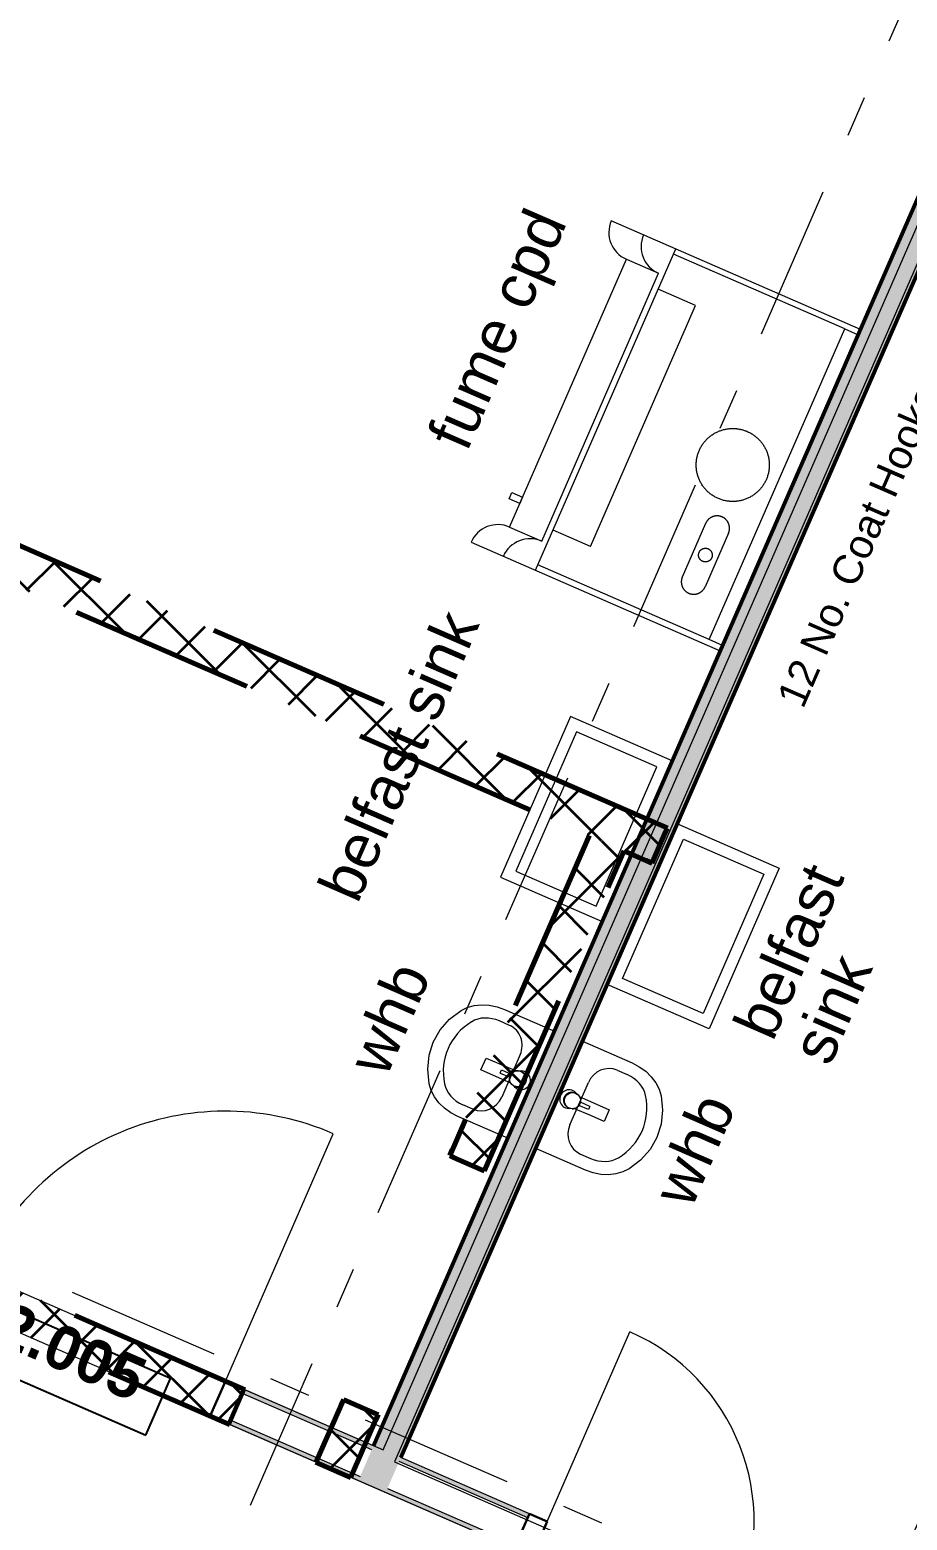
# Model space of a CAD drawing. Header units: millimetres. Extents: x -37281 to 954596, y -59787 to 956680.
# Drawn here: x 19404 to 22406, y 4076 to 9177 of the extents above; entities that cross this region are included whole.
import ezdxf
from ezdxf.enums import TextEntityAlignment as Align

# ---------------------------------------------------------------- set-up
doc = ezdxf.new("R2010")
doc.units = ezdxf.units.MM
doc.header["$MEASUREMENT"] = 0
for name, pattern in [('Double Dashed', [1093.611073, 529.166651, -211.666656, 141.111112, -211.666656]), ('Long Dashed', [1058.333302, 634.99999, -423.333311]), ('v1', [2800, 1000, -400, 0, -400, 1000, 0])]:
    doc.linetypes.add(name, pattern=pattern)
for name, color, linetype in [('A-15-MG_Structural_Grid', 7, 'Continuous'), ('A-25-M_Wall_Int', 7, 'Continuous'), ('ArchiCAD Doors', 7, 'Continuous'), ('Demolished_A-25-M_Wall_Int', 7, 'Continuous'), ('New_A-05-M_Gross_Int_Circulation', 7, 'Continuous'), ('New_A-25-M_Wall_Int', 7, 'Continuous'), ('New_A-35-M_FFE-Zone', 7, 'Continuous'), ('New_A-35-M_FFE_Fixed', 7, 'Continuous'), ('New_A-35-M_FFE_Sanitary', 7, 'Continuous'), ('New_ArchiCAD Door Markers', 7, 'Continuous'), ('New_ArchiCAD Doors', 7, 'Continuous')]:
    doc.layers.add(name, color=color, linetype=linetype)
for name, color, linetype, lineweight, true_color in [('A-15-MG_Structural_Grid_Pen_No__163', 7, 'Continuous', 0, 0x750077), ('A-25-M_Wall_Int_Pen_No__107', 7, 'Continuous', 15, 0xa6a6a6), ('ArchiCAD Doors_Pen_No__43', 7, 'Continuous', 30, 0x444444), ('ArchiCAD Doors_Pen_No__63', 7, 'Continuous', 20, 0x606060), ('New_A-05-M_Gross_Int_Circulation_Pen_No__74', 7, 'Continuous', 20, 0x606060), ('New_A-25-M_Wall_Int_Pen_No__27', 7, 'Continuous', 50, 0x2a2a2a), ('New_A-35-M_FFE-Zone_Pen_No__74', 7, 'Continuous', 20, 0x606060), ('New_A-35-M_FFE_Fixed_Pen_No__64', 7, 'Continuous', 20, 0x606060), ('New_A-35-M_FFE_Fixed_Pen_No__75', 7, 'Continuous', 20, 0x606060), ('New_A-35-M_FFE_Sanitary_Pen_No__64', 7, 'Continuous', 20, 0x606060), ('New_ArchiCAD Doors_Pen_No__43', 7, 'Continuous', 30, 0x444444), ('New_ArchiCAD Doors_Pen_No__63', 7, 'Continuous', 20, 0x606060)]:
    doc.layers.add(name, color=color, linetype=linetype, lineweight=lineweight, true_color=true_color)
for name, color, linetype, lineweight in [('A-25-M_Wall_Int_Pen_No__1', 7, 'Continuous', 13), ('ArchiCAD Doors_Pen_No__1', 7, 'Continuous', 13), ('Demolished_A-25-M_Wall_Int_Pen_No__175', 1, 'Continuous', 35), ('Demolished_A-25-M_Wall_Int_Pen_No__177', 1, 'Continuous', 70), ('New_A-25-M_Wall_Int_Pen_No__155', 5, 'Continuous', 35), ('New_A-35-M_FFE_Fixed_Pen_No__4', 7, 'Continuous', 20), ('New_A-95-P_Text_1_50_GA_Pen_No__1', 7, 'Continuous', 13), ('New_ArchiCAD Door Markers_Pen_No__1', 7, 'Continuous', 13), ('New_ArchiCAD Door Markers_Pen_No__5', 7, 'Continuous', 25), ('New_ArchiCAD Doors_Pen_No__1', 7, 'Continuous', 13), ('New_ArchiCAD Zone Stamps_Pen_No__9', 7, 'Continuous', 13)]:
    doc.layers.add(name, color=color, linetype=linetype, lineweight=lineweight)
doc.styles.add('GENERATED_STYLE_1', font='')
doc.styles.add('GENERATED_STYLE_2', font='')
doc.styles.add('GENERATED_STYLE_3', font='')
doc.styles.add('GENERATED_STYLE_4', font='')
doc.styles.get('GENERATED_STYLE_1').set_extended_font_data('Swis721 BT', bold=True)
doc.styles.get('GENERATED_STYLE_2').set_extended_font_data('Arial', bold=True)
doc.styles.get('GENERATED_STYLE_3').set_extended_font_data('Arial')
doc.styles.get('GENERATED_STYLE_4').set_extended_font_data('Swis721 BT')
pattern_1 = [(45, (0, 0), (-91.9239, 91.9239), []), (135, (0, 0), (91.9239, 91.9239), [])]

# ---------------------------------------------------------------- blocks, each defined once
blk = doc.blocks.new('Hub Circulation-Second_SF014_18_3', base_point=(12677, 5772.6))
at = {"layer": 'New_A-05-M_Gross_Int_Circulation_Pen_No__74', "linetype": 'Continuous'}
blk.add_line((22370.5, 3408.4), (14365.9, 6898.8), dxfattribs=at)
at = {"layer": 'New_ArchiCAD Zone Stamps_Pen_No__9'}
for tag, height, style, p in [('ROOM_NAME', 250, 'GENERATED_STYLE_2', (11346.7, 7549.1)), ('zoneNameLine2', 250, 'GENERATED_STYLE_2', (11158.2, 7117)), ('ROOM_NUMBER', 200, 'GENERATED_STYLE_3', (10969.8, 6696.3)), ('measuredAreaCode', 200, 'GENERATED_STYLE_3', (10812.8, 6336.2)), ('ROOM_WALLS_PRM', 200, 'GENERATED_STYLE_3', (11120.2, 6202.1)), ('DUMMY_649', 200, 'GENERATED_STYLE_3', (11749.4, 5927.8)), ('DUMMY_650', 133.3, 'GENERATED_STYLE_3', (12028.6, 5821.2))]:
    blk.add_attdef(tag, text='', height=height, rotation=336.4404, dxfattribs=dict(at, style=style)).set_placement(p, align=Align.TOP_LEFT)
blk = doc.blocks.new('Thermofluids Lab_INB 2202_19_3', base_point=(19719.4, 9996.3))
at = {"layer": 'New_A-35-M_FFE-Zone_Pen_No__74', "linetype": 'Continuous'}
for p, q in [((20613.2, 4316.4), (25071.9, 14541.6)), ((15728.6, 6446.3), (20613.2, 4316.4))]:
    blk.add_line(p, q, dxfattribs=at)
at = {"layer": 'New_ArchiCAD Zone Stamps_Pen_No__9'}
for tag, height, style, p in [('ROOM_NAME', 250, 'GENERATED_STYLE_2', (18860.5, 11567.3)), ('zoneNameLine2', 250, 'GENERATED_STYLE_2', (18672, 11135.2)), ('ROOM_NUMBER', 200, 'GENERATED_STYLE_3', (18483.6, 10714.5)), ('measuredAreaCode', 200, 'GENERATED_STYLE_3', (18326.6, 10354.4)), ('DUMMY_649', 200, 'GENERATED_STYLE_3', (18634, 10220.3)), ('DUMMY_650', 200, 'GENERATED_STYLE_3', (19123.3, 10007)), ('DUMMY_651', 133.3, 'GENERATED_STYLE_3', (19402.6, 9900.4))]:
    blk.add_attdef(tag, text='', height=height, rotation=336.4404, dxfattribs=dict(at, style=style)).set_placement(p, align=Align.TOP_LEFT)
blk = doc.blocks.new('Project Lab 3_INB 2203_21_3', base_point=(27087.8, 6907.4))
at = {"layer": 'New_A-35-M_FFE-Zone_Pen_No__74', "linetype": 'Continuous'}
for p, q in [((25099.3, 14475.6), (20651.6, 4275.6)), ((20651.6, 4275.6), (22276.1, 3567.3))]:
    blk.add_line(p, q, dxfattribs=at)
at = {"layer": 'New_ArchiCAD Zone Stamps_Pen_No__9'}
for tag, height, style, p in [('ROOM_NAME', 250, 'GENERATED_STYLE_2', (26560.3, 8333.9)), ('zoneNameLine2', 250, 'GENERATED_STYLE_2', (26371.9, 7901.7)), ('ROOM_NUMBER', 200, 'GENERATED_STYLE_3', (26183.5, 7481)), ('measuredAreaCode', 200, 'GENERATED_STYLE_3', (26026.5, 7120.9)), ('DUMMY_649', 200, 'GENERATED_STYLE_3', (26333.9, 6986.9)), ('DUMMY_650', 200, 'GENERATED_STYLE_3', (26823.2, 6773.5)), ('DUMMY_651', 133.3, 'GENERATED_STYLE_3', (27102.5, 6667))]:
    blk.add_attdef(tag, text='', height=height, rotation=336.4404, dxfattribs=dict(at, style=style)).set_placement(p, align=Align.TOP_LEFT)
blk = doc.blocks.new('Double Door Asymmetric 19_4')
at = {"layer": 'ArchiCAD Doors_Pen_No__1', "linetype": 'Continuous'}
for p, q in [((-615, 0), (-627, 0)), ((-615, 0), (-615, -15)), ((615, 0), (615, -15)), ((615, 0), (627, 0)), ((-615, -15), (-615, -115)), ((615, -15), (615, -115)), ((-615, -130), (-627, -130)), ((-615, -115), (-615, -130)), ((615, -115), (615, -130)), ((615, -130), (627, -130))]:
    blk.add_line(p, q, dxfattribs=at)
at = {"layer": 'ArchiCAD Doors_Pen_No__43', "linetype": 'Continuous'}
for p, q in [((-549, 0), (-615, 0)), ((-615, 0), (-615, -130)), ((-549, -130), (-549, 0)), ((615, 0), (549, 0)), ((549, 0), (549, -130)), ((615, -130), (615, 0)), ((-615, -130), (-549, -130)), ((549, -130), (615, -130))]:
    blk.add_line(p, q, dxfattribs=at)
at = {"layer": 'ArchiCAD Doors_Pen_No__63', "linetype": 'Continuous'}
for p, q in [((-549, 0), (-549, 708)), ((549, 0), (549, 390))]:
    blk.add_line(p, q, dxfattribs=at)
for centre, radius, start, end in [((-549, 0), 708, 0, 90), ((549, 0), 390, 90, 180)]:
    blk.add_arc(centre, radius, start, end, dxfattribs=at)
blk = doc.blocks.new('Door Stamp 17[2]_3', base_point=(19448, 4824.5))
at = {"layer": 'New_ArchiCAD Door Markers_Pen_No__5', "linetype": 'Continuous'}
for p, q in [((18990.1, 4951.8), (18905.5, 4757.7)), ((19885.8, 4561.2), (18990.1, 4951.8)), ((18905.5, 4757.7), (19801.2, 4367.1)), ((18905.5, 4757.7), (19801.2, 4367.1)), ((19801.2, 4367.1), (19885.8, 4561.2))]:
    blk.add_line(p, q, dxfattribs=at)
at = {"layer": 'New_ArchiCAD Door Markers_Pen_No__1', "style": 'GENERATED_STYLE_1'}
blk.add_attdef('AC_WIDO_ID', text='', height=150, rotation=336.4403, dxfattribs=at).set_placement((18959.4, 4778.8), align=Align.BOTTOM_LEFT)
blk = doc.blocks.new('Double Door Asymmetric 19[1]_3')
at = {"layer": 'New_ArchiCAD Doors_Pen_No__1', "linetype": 'Continuous'}
for p, q in [((18750, 5112.5), (18710, 5020.9)), ((18756, 5126.3), (18750, 5112.5)), ((18710, 5020.9), (18704, 5007.1)), ((20134.1, 4509), (20094.1, 4417.3)), ((20140.1, 4522.7), (20134.1, 4509)), ((20094.1, 4417.3), (20088.1, 4403.6))]:
    blk.add_line(p, q, dxfattribs=at)
at = {"layer": 'New_ArchiCAD Doors_Pen_No__43', "linetype": 'Continuous'}
for p, q in [((18756, 5126.3), (18704, 5007.1)), ((18762.4, 5123.5), (18710.4, 5004.3)), ((18762.4, 5123.5), (18756, 5126.3)), ((18822.9, 5097.1), (18762.4, 5123.5)), ((18770.9, 4978), (18822.9, 5097.1)), ((18710.4, 5004.3), (18704, 5007.1)), ((18710.4, 5004.3), (18770.9, 4978)), ((20073.2, 4551.9), (20021.2, 4432.8)), ((20133.7, 4525.5), (20073.2, 4551.9)), ((20081.7, 4406.4), (20133.7, 4525.5)), ((20140.1, 4522.7), (20088.1, 4403.6)), ((20133.7, 4525.5), (20140.1, 4522.7)), ((20021.2, 4432.8), (20081.7, 4406.4)), ((20081.7, 4406.4), (20088.1, 4403.6))]:
    blk.add_line(p, q, dxfattribs=at)
at = {"layer": 'New_ArchiCAD Doors_Pen_No__63', "linetype": 'Continuous'}
for p, q in [((18822.9, 5097.1), (18998.7, 5500.4)), ((20073.2, 4551.9), (20442.5, 5398.9))]:
    blk.add_line(p, q, dxfattribs=at)
for centre, radius, start, end in [((18822.9, 5097.1), 440, 336.4403, 66.4403), ((20073.2, 4551.9), 924, 66.4403, 156.4403)]:
    blk.add_arc(centre, radius, start, end, dxfattribs=at)
at = {"layer": 'New_ArchiCAD Door Markers'}
ref = blk.add_blockref('Door Stamp 17[2]_3', (19448, 4824.5), dxfattribs=at)
ref.add_attrib('AC_WIDO_ID', 'ID02.005', dxfattribs={"layer": 'New_ArchiCAD Door Markers_Pen_No__1', "color": 7, "height": 150, "rotation": 336.4403, "style": 'GENERATED_STYLE_1'}).set_placement((18959.4, 4778.8), align=Align.BOTTOM_LEFT)
blk = doc.blocks.new('Wall_42_3', base_point=(14365.9, 6898.8))
at = {"layer": 'A-25-M_Wall_Int_Pen_No__107', "linetype": 'Continuous'}
for points in [[(20134.1, 4509), (20574.1, 4317.1), (20580.1, 4330.9), (20140.1, 4522.7)], [(20094.1, 4417.3), (20088.1, 4403.6), (20528.1, 4211.7), (20534.1, 4225.5)], [(20673.6, 4290.1), (20667.6, 4276.4), (21107.9, 4084.4), (21113.9, 4098.1)], [(20627.6, 4184.7), (20621.6, 4170.9), (21061.9, 3979), (21067.9, 3992.7)]]:
    blk.add_hatch(color=256, dxfattribs=at).paths.add_polyline_path(points)
at = {"layer": 'Demolished_A-25-M_Wall_Int_Pen_No__175', "linetype": 'Continuous'}
h = blk.add_hatch(dxfattribs=at)
h.set_pattern_fill('Concrete_Block_0003', color=256, style=0, pattern_type=2)
h.set_pattern_definition(pattern_1)
h.paths.add_polyline_path([(18704, 5007.1), (20088.1, 4403.6), (20094.1, 4417.3), (20134.1, 4509), (20140.1, 4522.7), (18756, 5126.3), (18750, 5112.5), (18710, 5020.9)])
at = {"layer": 'New_A-25-M_Wall_Int_Pen_No__155', "linetype": 'Continuous', "lineweight": 0, "true_color": 0x00007f}
for points in [[(20667.6, 4276.4), (20574.1, 4317.1), (20534.1, 4225.5), (20627.6, 4184.7)], [(20673.6, 4290.1), (20580.1, 4330.9), (20574.1, 4317.1), (20667.6, 4276.4)], [(20627.6, 4184.7), (20534.1, 4225.5), (20528.1, 4211.7), (20621.6, 4170.9)]]:
    blk.add_hatch(color=176, dxfattribs=at).paths.add_polyline_path(points)
at = {"layer": 'A-25-M_Wall_Int_Pen_No__1', "linetype": 'Continuous'}
for p, q in [((20134.1, 4509), (20094.1, 4417.3)), ((20140.1, 4522.7), (20134.1, 4509)), ((20574.1, 4317.1), (20134.1, 4509)), ((20094.1, 4417.3), (20088.1, 4403.6)), ((20094.1, 4417.3), (20534.1, 4225.5)), ((21107.9, 4084.4), (20667.6, 4276.4)), ((20627.6, 4184.7), (21067.9, 3992.7)), ((21107.9, 4084.4), (21067.9, 3992.7)), ((21113.9, 4098.1), (21102.9, 4102.9)), ((21113.9, 4098.1), (21107.9, 4084.4))]:
    blk.add_line(p, q, dxfattribs=at)
at = {"layer": 'A-25-M_Wall_Int_Pen_No__1', "linetype": 'Continuous', "flags": 128}
for points in [[(20580.1, 4330.9), (20140.1, 4522.7)], [(20088.1, 4403.6), (21061.9, 3979)], [(21113.9, 4098.1), (20673.6, 4290.1)]]:
    blk.add_lwpolyline(points, dxfattribs=at)
at = {"layer": 'Demolished_A-25-M_Wall_Int_Pen_No__177', "linetype": 'Long Dashed'}
for p, q in [((20140.1, 4522.7), (18756, 5126.3)), ((18704, 5007.1), (20088.1, 4403.6))]:
    blk.add_line(p, q, dxfattribs=at)
at = {"layer": 'ArchiCAD Doors', "color": 251, "linetype": 'Continuous', "lineweight": 20, "true_color": 0x606060, "zscale": 1000, "rotation": 336.4403498076213}
blk.add_blockref('Double Door Asymmetric 19_4', (21677.6, 3852.3), dxfattribs=at)
at = {"layer": 'New_ArchiCAD Doors', "color": 251, "linetype": 'Continuous', "lineweight": 20, "true_color": 0x606060}
blk.add_blockref('Double Door Asymmetric 19[1]_3', (0, 0), dxfattribs=at)
blk = doc.blocks.new('Wall_60_3', base_point=(20528.1, 4211.7))
at = {"layer": 'New_A-25-M_Wall_Int_Pen_No__155', "linetype": 'Continuous', "lineweight": 0, "true_color": 0x00007f}
blk.add_hatch(color=176, dxfattribs=at).paths.add_polyline_path([(20673.6, 4290.1), (25199.2, 14668.8), (25105.7, 14709.6), (20580.1, 4330.9)])
at = {"layer": 'New_A-25-M_Wall_Int_Pen_No__27', "linetype": 'Continuous', "flags": 128}
for points in [[(25105.7, 14709.6), (20580.1, 4330.9)], [(20673.6, 4290.1), (25199.2, 14668.8)]]:
    blk.add_lwpolyline(points, dxfattribs=at)
blk = doc.blocks.new('Wall_89_3', base_point=(15735.7, 8995.3))
at = {"layer": 'Demolished_A-25-M_Wall_Int_Pen_No__175', "linetype": 'Continuous'}
h = blk.add_hatch(dxfattribs=at)
h.set_pattern_fill('Concrete_Block_0003', color=256, style=0, pattern_type=2)
h.set_pattern_definition(pattern_1)
h.paths.add_polyline_path([(15689.7, 8889.9), (15683.7, 8876.2), (21533.7, 6325.3), (21539.7, 6339), (21579.7, 6430.7), (21585.7, 6444.4), (15735.7, 8995.3), (15729.7, 8981.6)])
at = {"layer": 'Demolished_A-25-M_Wall_Int_Pen_No__177', "linetype": 'Long Dashed'}
for p, q in [((21539.7, 6339), (21579.7, 6430.7)), ((21585.7, 6444.4), (21565.5, 6453.2)), ((21579.7, 6430.7), (21585.7, 6444.4)), ((21533.7, 6325.3), (21513.5, 6334.1)), ((21533.7, 6325.3), (21539.7, 6339))]:
    blk.add_line(p, q, dxfattribs=at)
at = {"layer": 'Demolished_A-25-M_Wall_Int_Pen_No__177', "linetype": 'Long Dashed', "flags": 128}
for points in [[(21585.7, 6444.4), (15735.7, 8995.3)], [(15683.7, 8876.2), (21318.3, 6419.2)], [(21437.5, 6367.2), (21533.7, 6325.3)]]:
    blk.add_lwpolyline(points, dxfattribs=at)
blk = doc.blocks.new('Wall_91_3', base_point=(20383, 4274.2))
at = {"layer": 'Demolished_A-25-M_Wall_Int_Pen_No__175', "linetype": 'Continuous'}
h = blk.add_hatch(dxfattribs=at)
h.set_pattern_fill('Concrete_Block_0003', color=256, style=0, pattern_type=2)
h.set_pattern_definition(pattern_1)
h.paths.add_polyline_path([(20840.7, 5323.8), (20854.4, 5317.8), (20946.1, 5277.8), (20959.8, 5271.8), (21437.5, 6367.2), (21423.7, 6373.2), (21332.1, 6413.2), (21318.3, 6419.2)])
h = blk.add_hatch(dxfattribs=at)
h.set_pattern_fill('Concrete_Block_0003', color=256, style=0, pattern_type=2)
h.set_pattern_definition(pattern_1)
h.paths.add_polyline_path([(20476.9, 4489.7), (20383, 4274.2), (20396.7, 4268.2), (20488.4, 4228.3), (20502.1, 4222.3), (20596.1, 4437.7), (20582.3, 4443.7), (20490.7, 4483.7)])
at = {"layer": 'Demolished_A-25-M_Wall_Int_Pen_No__177', "linetype": 'Long Dashed'}
for p, q in [((20840.7, 5323.8), (20849.4, 5344)), ((20840.7, 5323.8), (20854.4, 5317.8)), ((20854.4, 5317.8), (20946.1, 5277.8)), ((20946.1, 5277.8), (20959.8, 5271.8)), ((20959.8, 5271.8), (20968.6, 5292)), ((20476.9, 4489.7), (20468.1, 4469.5)), ((20476.9, 4489.7), (20490.7, 4483.7)), ((20490.7, 4483.7), (20582.3, 4443.7)), ((20582.3, 4443.7), (20596.1, 4437.7)), ((20596.1, 4437.7), (20587.3, 4417.5))]:
    blk.add_line(p, q, dxfattribs=at)
at = {"layer": 'Demolished_A-25-M_Wall_Int_Pen_No__177', "linetype": 'Long Dashed', "flags": 128}
for points in [[(21318.3, 6419.2), (20840.7, 5323.8)], [(20959.8, 5271.8), (21437.5, 6367.2)], [(20476.9, 4489.7), (20383, 4274.2)], [(20502.1, 4222.3), (20596.1, 4437.7)], [(20383, 4274.2), (20502.1, 4222.3)]]:
    blk.add_lwpolyline(points, dxfattribs=at)
blk = doc.blocks.new('Standard grid marker')
at = {"layer": 'A-15-MG_Structural_Grid_Pen_No__163', "linetype": 'Double Dashed'}
blk.add_line((1000, 0), (29726, 0), dxfattribs=at)
at = {"layer": 'A-15-MG_Structural_Grid_Pen_No__163', "style": 'GENERATED_STYLE_4'}
for tag, p in [('AC_MarkerText_1_0', (-500, 41.2)), ('AC_MarkerText_1_1', (31226, 41.2))]:
    blk.add_attdef(tag, text='', height=350, rotation=90, dxfattribs=at).set_placement(p, align=Align.MIDDLE_CENTER)
blk = doc.blocks.new('Fume Cupboard STD H9[26]_3', base_point=(20914, 7423.4))
at = {"layer": 'New_A-35-M_FFE_Fixed_Pen_No__64', "linetype": 'Continuous'}
for p, q in [((22246.1, 8151.6), (21393.6, 8523.3)), ((21134.3, 7327.3), (21614, 8427.3)), ((21045.6, 7475.1), (21445.3, 8391.7)), ((21445.3, 8391.7), (21555.7, 8343.6)), ((22192.3, 8153.3), (21606, 8408.9)), ((21156, 7426.9), (21555.7, 8343.6)), ((21682.3, 8233.8), (21554, 8289.8)), ((21322.6, 7408.8), (21682.3, 8233.8)), ((21728.6, 7090), (22192.3, 8153.3)), ((22192.3, 8153.3), (22238.1, 8133.3)), ((22238.1, 8133.3), (22246.1, 8151.6)), ((21044.1, 7571.7), (21053.7, 7593.7)), ((21080.8, 7555.7), (21044.1, 7571.7)), ((21053.7, 7593.7), (21090.4, 7577.7)), ((21090.4, 7577.7), (21080.8, 7555.7)), ((21045.6, 7475.1), (21156, 7426.9)), ((21322.6, 7408.8), (21194.3, 7464.8)), ((20914, 7423.4), (21766.5, 7051.6)), ((21728.6, 7090), (21142.3, 7345.6)), ((21774.5, 7070), (21728.6, 7090)), ((21766.5, 7051.6), (21774.5, 7070))]:
    blk.add_line(p, q, dxfattribs=at)
at = {"layer": 'New_A-35-M_FFE_Fixed_Pen_No__64', "linetype": 'v1'}
for p, q in [((21636.8, 7304.6), (21716.7, 7487.9)), ((21794.6, 7453.9), (21714.7, 7270.6))]:
    blk.add_line(p, q, dxfattribs=at)
for centre, radius in [((21809.2, 7687.6), 125), ((21715.7, 7379.2), 23.5)]:
    blk.add_circle(centre, radius, dxfattribs=at)
at = {"layer": 'New_A-35-M_FFE_Fixed_Pen_No__64', "linetype": 'Continuous'}
for centre, start, end in [((21485.3, 8483.4), 156.4404, 246.4404), ((21595.6, 8435.2), 156.4404, 246.4404), ((21005.7, 7383.4), 66.4404, 156.4404), ((21116, 7335.3), 66.4404, 156.4404)]:
    blk.add_arc(centre, 100, start, end, dxfattribs=at)
at = {"layer": 'New_A-35-M_FFE_Fixed_Pen_No__64', "linetype": 'v1'}
for centre, start, end in [((21755.7, 7470.9), 336.4404, 156.4404), ((21675.7, 7287.6), 156.4404, 336.4404)]:
    blk.add_arc(centre, 42.5, start, end, dxfattribs=at)
blk = doc.blocks.new('Cupboard 19[27]_3', base_point=(23624.2, 3775.7))
at = {"layer": 'New_A-35-M_FFE_Fixed_Pen_No__4', "linetype": 'Continuous'}
for p, q in [((22524.3, 4255.3), (22344.4, 3842.8)), ((23624.2, 3775.7), (22524.3, 4255.3)), ((22524.3, 4255.3), (23117.6, 4166)), ((23614.3, 3752.8), (22514.3, 4232.4)), ((23624.2, 3775.7), (23155.1, 4149.7)), ((23074.3, 4015.5), (23064.3, 3992.6)), ((22344.4, 3842.8), (23444.4, 3363.2)), ((23444.4, 3363.2), (23624.2, 3775.7)), ((23624.2, 3775.7), (23614.3, 3752.8))]:
    blk.add_line(p, q, dxfattribs=at)
for centre, start, end in [((22524.3, 4255.3), 336.4404, 351.4404), ((23624.2, 3775.7), 141.4404, 156.4404)]:
    blk.add_arc(centre, 600, start, end, dxfattribs=at)
blk = doc.blocks.new('Mop Sink 19[44]_3', base_point=(21482.5, 6400.3))
at = {"layer": 'New_A-35-M_FFE_Fixed_Pen_No__75', "linetype": 'Continuous'}
for p, q in [((21254, 6827.2), (21014.2, 6277.2)), ((21602.4, 6675.3), (21254, 6827.2)), ((21274.7, 6774.5), (21066.9, 6297.9)), ((21549.7, 6654.6), (21274.7, 6774.5)), ((21341.9, 6177.9), (21549.7, 6654.6)), ((21362.5, 6125.3), (21602.4, 6675.3)), ((21014.2, 6277.2), (21362.5, 6125.3)), ((21066.9, 6297.9), (21341.9, 6177.9))]:
    blk.add_line(p, q, dxfattribs=at)
blk = doc.blocks.new('Mop Sink 19[45]_3', base_point=(21499.8, 6184.8))
at = {"layer": 'New_A-35-M_FFE_Fixed_Pen_No__75', "linetype": 'Continuous'}
for p, q in [((21379.9, 5909.8), (21619.7, 6459.8)), ((21619.7, 6459.8), (21968, 6307.9)), ((21432.5, 5930.5), (21640.4, 6407.2)), ((21640.4, 6407.2), (21915.4, 6287.3)), ((21915.4, 6287.3), (21707.5, 5810.6)), ((21968, 6307.9), (21728.2, 5758)), ((21707.5, 5810.6), (21432.5, 5930.5)), ((21728.2, 5758), (21379.9, 5909.8))]:
    blk.add_line(p, q, dxfattribs=at)
blk = doc.blocks.new('Standard grid marker_3')
at = {"layer": 'A-15-MG_Structural_Grid_Pen_No__163', "linetype": 'Double Dashed'}
blk.add_line((1000, 0), (74254.8, 0), dxfattribs=at)
at = {"layer": 'A-15-MG_Structural_Grid_Pen_No__163', "style": 'GENERATED_STYLE_4'}
for tag, p in [('AC_MarkerText_1_0', (-500, 43.4)), ('AC_MarkerText_1_1', (75754.8, 43.4))]:
    blk.add_attdef(tag, text='', height=350, rotation=360, dxfattribs=at).set_placement(p, align=Align.MIDDLE_CENTER)
blk = doc.blocks.new('Basin 19[75]_3', base_point=(21119, 5566.9))
at = {"layer": 'New_A-35-M_FFE_Sanitary_Pen_No__64', "linetype": 'Continuous'}
for p, q in [((20840, 5790.4), (20879.6, 5820.5)), ((20879.6, 5820.5), (20900.7, 5830.9)), ((20900.7, 5830.9), (20924.4, 5837.6)), ((20924.4, 5837.6), (20949.8, 5840.3)), ((20949.8, 5840.3), (20976.2, 5839)), ((20976.2, 5839), (21002.8, 5833.6)), ((21002.8, 5833.6), (21028.6, 5824.5)), ((21028.6, 5824.5), (21199, 5750.2)), ((20808, 5754.1), (20840, 5790.4)), ((21045.3, 5769.7), (21011.3, 5784.6)), ((20784.5, 5712.7), (20808, 5754.1)), ((21199, 5750.2), (21039.1, 5383.5)), ((20765.4, 5619.3), (20770.1, 5667.4)), ((20770.1, 5667.4), (20784.5, 5712.7)), ((21082.1, 5669.4), (21018.7, 5524.2)), ((20770.2, 5569.7), (20765.4, 5619.3)), ((20947.6, 5617.6), (20965.2, 5657.9)), ((20991.1, 5598.6), (20947.6, 5617.6)), ((20965.2, 5657.9), (21008.7, 5639)), ((21008.7, 5639), (21068.1, 5613.8)), ((21013.6, 5606.3), (21018.4, 5617.3)), ((21018.4, 5617.3), (21051.1, 5603)), ((21074.6, 5614.3), (21086.4, 5613.7)), ((20777, 5547.2), (20770.2, 5569.7)), ((21050, 5572.2), (20991.1, 5598.6)), ((21013.6, 5606.3), (21046.3, 5592)), ((21062.5, 5558.9), (21054.1, 5567.1)), ((20788.2, 5525.3), (20777, 5547.2)), ((20803.5, 5504.8), (20788.2, 5525.3)), ((20822.5, 5486.3), (20803.5, 5504.8)), ((20844.5, 5470.5), (20822.5, 5486.3)), ((20868.8, 5457.8), (20844.5, 5470.5)), ((20920.2, 5482.8), (20886.1, 5497.7)), ((21039.1, 5383.5), (20868.8, 5457.8))]:
    blk.add_line(p, q, dxfattribs=at)
blk.add_circle((21073.3, 5586.8), 27.5, dxfattribs=at)
for centre, radius, start, end in [((21084.9, 5581.7), 32, 225.6079, 87.273), ((21076.3, 5585.5), 27.5, 242.7691, 70.1118), ((21073.3, 5586.8), 27.5, 87.273, 100.8153), ((21073.3, 5586.8), 27.5, 212.0656, 225.6079)]:
    blk.add_arc(centre, radius, start, end, dxfattribs=at)
for centre, major_axis, ratio, start_param, end_param in [((21119, 5566.9), (283.9, -123.8), 0.786182, 2.644618, 3.638567), ((20980.4, 5713.8), (90.1, -39.3), 0.786182, 1.570796, 2.644618), ((21014.4, 5698.8), (-30.9, -70.9), 0.953436, 1.570796, 3.141593), ((20917, 5568.5), (90.1, -39.3), 0.786182, 3.638567, 4.712389), ((20951.1, 5553.7), (-30.9, -70.9), 0.953436, 0, 1.570796)]:
    blk.add_ellipse(centre, major_axis=major_axis, ratio=ratio, start_param=start_param, end_param=end_param, dxfattribs=at)
blk = doc.blocks.new('Basin 19[80]_3', base_point=(21215.1, 5531.9))
at = {"layer": 'New_A-35-M_FFE_Sanitary_Pen_No__64', "linetype": 'Continuous'}
for p, q in [((21135.1, 5348.6), (21295, 5715.2)), ((21295, 5715.2), (21465.3, 5640.9)), ((21413.9, 5615.9), (21448, 5601.1)), ((21465.3, 5640.9), (21489.6, 5628.2)), ((21489.6, 5628.2), (21511.6, 5612.4)), ((21511.6, 5612.4), (21530.6, 5593.9)), ((21252, 5429.3), (21315.4, 5574.6)), ((21530.6, 5593.9), (21545.9, 5573.4)), ((21545.9, 5573.4), (21557.1, 5551.6)), ((21271.6, 5539.9), (21280, 5531.6)), ((21284.1, 5526.5), (21343, 5500.1)), ((21557.1, 5551.6), (21563.9, 5529)), ((21563.9, 5529), (21568.7, 5479.5)), ((21259.5, 5484.5), (21247.7, 5485)), ((21325.4, 5459.8), (21266, 5484.9)), ((21315.7, 5481.4), (21283, 5495.7)), ((21320.5, 5492.4), (21287.8, 5506.7)), ((21320.5, 5492.4), (21315.7, 5481.4)), ((21368.9, 5440.8), (21325.4, 5459.8)), ((21343, 5500.1), (21386.5, 5481.1)), ((21386.5, 5481.1), (21368.9, 5440.8)), ((21568.7, 5479.5), (21564, 5431.4)), ((21564, 5431.4), (21549.6, 5386)), ((21549.6, 5386), (21526.1, 5344.6)), ((21305.5, 5274.3), (21135.1, 5348.6)), ((21288.8, 5329), (21322.8, 5314.1)), ((21494.1, 5308.4), (21454.5, 5278.3)), ((21526.1, 5344.6), (21494.1, 5308.4)), ((21331.3, 5265.1), (21305.5, 5274.3)), ((21357.9, 5259.8), (21331.3, 5265.1)), ((21384.3, 5258.5), (21357.9, 5259.8)), ((21409.7, 5261.2), (21384.3, 5258.5)), ((21433.4, 5267.8), (21409.7, 5261.2)), ((21454.5, 5278.3), (21433.4, 5267.8))]:
    blk.add_line(p, q, dxfattribs=at)
blk.add_circle((21260.8, 5511.9), 27.5, dxfattribs=at)
for centre, radius, start, end in [((21249.2, 5517), 32, 45.6079, 267.2729), ((21257.8, 5513.3), 27.5, 62.7691, 250.1117), ((21260.8, 5511.9), 27.5, 32.0656, 45.6079), ((21260.8, 5511.9), 27.5, 267.2729, 280.8153)]:
    blk.add_arc(centre, radius, start, end, dxfattribs=at)
for centre, major_axis, ratio, start_param, end_param in [((21383, 5545), (-30.9, -70.9), 0.953436, 3.141593, 4.712389), ((21417.1, 5530.2), (90.1, -39.3), 0.786182, 0.496975, 1.570796), ((21215.1, 5531.9), (283.9, -123.8), 0.786182, 5.78621, 6.78016), ((21319.7, 5399.9), (-30.9, -70.9), 0.953436, 4.712389, 6.283185), ((21353.7, 5385), (90.1, -39.3), 0.786182, 4.712389, 5.78621)]:
    blk.add_ellipse(centre, major_axis=major_axis, ratio=ratio, start_param=start_param, end_param=end_param, dxfattribs=at)

msp = doc.modelspace()

# ---------------------------------------------------------------- block references
at = {"layer": 'A-15-MG_Structural_Grid', "color": 8, "linetype": 'Continuous', "lineweight": 15, "zscale": 1000}
for name, p, rotation in [('Standard grid marker', (26014.6, 17557.1), 246.440411583993), ('Standard grid marker_3', (3595.3, 11813.5), 336.440411583993)]:
    msp.add_blockref(name, p, dxfattribs=dict(at, rotation=rotation))
at = {"layer": 'A-25-M_Wall_Int', "color": 250, "lineweight": 50, "true_color": 0x2a2a2a}
msp.add_blockref('Wall_42_3', (14365.9, 6898.8), dxfattribs=at)
at = {"layer": 'Demolished_A-25-M_Wall_Int', "color": 1, "lineweight": 70}
for name, p in [('Wall_89_3', (15735.7, 8995.3)), ('Wall_91_3', (20383, 4274.2))]:
    msp.add_blockref(name, p, dxfattribs=at)
at = {"layer": 'New_A-05-M_Gross_Int_Circulation', "linetype": 'Continuous'}
msp.add_blockref('Hub Circulation-Second_SF014_18_3', (12677, 5772.6), dxfattribs=at)
at = {"layer": 'New_A-25-M_Wall_Int', "color": 250, "lineweight": 50, "true_color": 0x2a2a2a}
msp.add_blockref('Wall_60_3', (20528.1, 4211.7), dxfattribs=at)
at = {"layer": 'New_A-35-M_FFE-Zone', "linetype": 'Continuous'}
for name, p in [('Thermofluids Lab_INB 2202_19_3', (19719.4, 9996.3)), ('Project Lab 3_INB 2203_21_3', (27087.8, 6907.4))]:
    msp.add_blockref(name, p, dxfattribs=at)
at = {"layer": 'New_A-35-M_FFE_Fixed', "color": 251, "linetype": 'Continuous', "lineweight": 20, "true_color": 0x606060}
for name, p in [('Fume Cupboard STD H9[26]_3', (20914, 7423.4)), ('Mop Sink 19[44]_3', (21482.5, 6400.3)), ('Mop Sink 19[45]_3', (21499.8, 6184.8)), ('Cupboard 19[27]_3', (23624.2, 3775.7))]:
    msp.add_blockref(name, p, dxfattribs=at)
at = {"layer": 'New_A-35-M_FFE_Sanitary', "color": 251, "linetype": 'Continuous', "lineweight": 20, "true_color": 0x606060}
for name, p in [('Basin 19[75]_3', (21119, 5566.9)), ('Basin 19[80]_3', (21215.1, 5531.9))]:
    msp.add_blockref(name, p, dxfattribs=at)

# ---------------------------------------------------------------- texts
at = {"layer": 'New_A-95-P_Text_1_50_GA_Pen_No__1', "linetype": 'Continuous', "attachment_point": 3, "rotation": 66.4404, "style": 'GENERATED_STYLE_4'}
for s, insert, char_height in [('\\A1;{\\fSwis721 BT|b0|i0|c0|p34;\\C5;fume cpd}', (21106.2, 8578.1), 150), ('\\A1;{\\fSwis721 BT|b0|i0|c0|p34;\\C5;12 No. Coat Hooks}', (22429.4, 7971.3), 100), ('\\A1;{\\fSwis721 BT|b0|i0|c0|p34;\\C5;belfast sink}', (20806.7, 7203.1), 150), ('\\A1;{\\fSwis721 BT|b0|i0|c0|p34;\\C5;whb}', (20640.1, 6000.5), 150), ('\\A1;{\\fSwis721 BT|b0|i0|c0|p34;\\C5;whb}', (21683.9, 5550.8), 150)]:
    msp.add_mtext(s, dxfattribs=dict(at, insert=insert, char_height=char_height))
at = {"layer": 'New_A-95-P_Text_1_50_GA_Pen_No__1', "linetype": 'Continuous', "insert": (21808.6, 5770.6), "char_height": 150, "width": 714.157, "attachment_point": 1, "rotation": 66.4404, "line_spacing_factor": 0.85102, "style": 'GENERATED_STYLE_4'}
msp.add_mtext('\\A1;{\\fSwis721 BT|b0|i0|c0|p34;\\C5;belfast sink}', dxfattribs=at)

doc.saveas('drawing.dxf')
